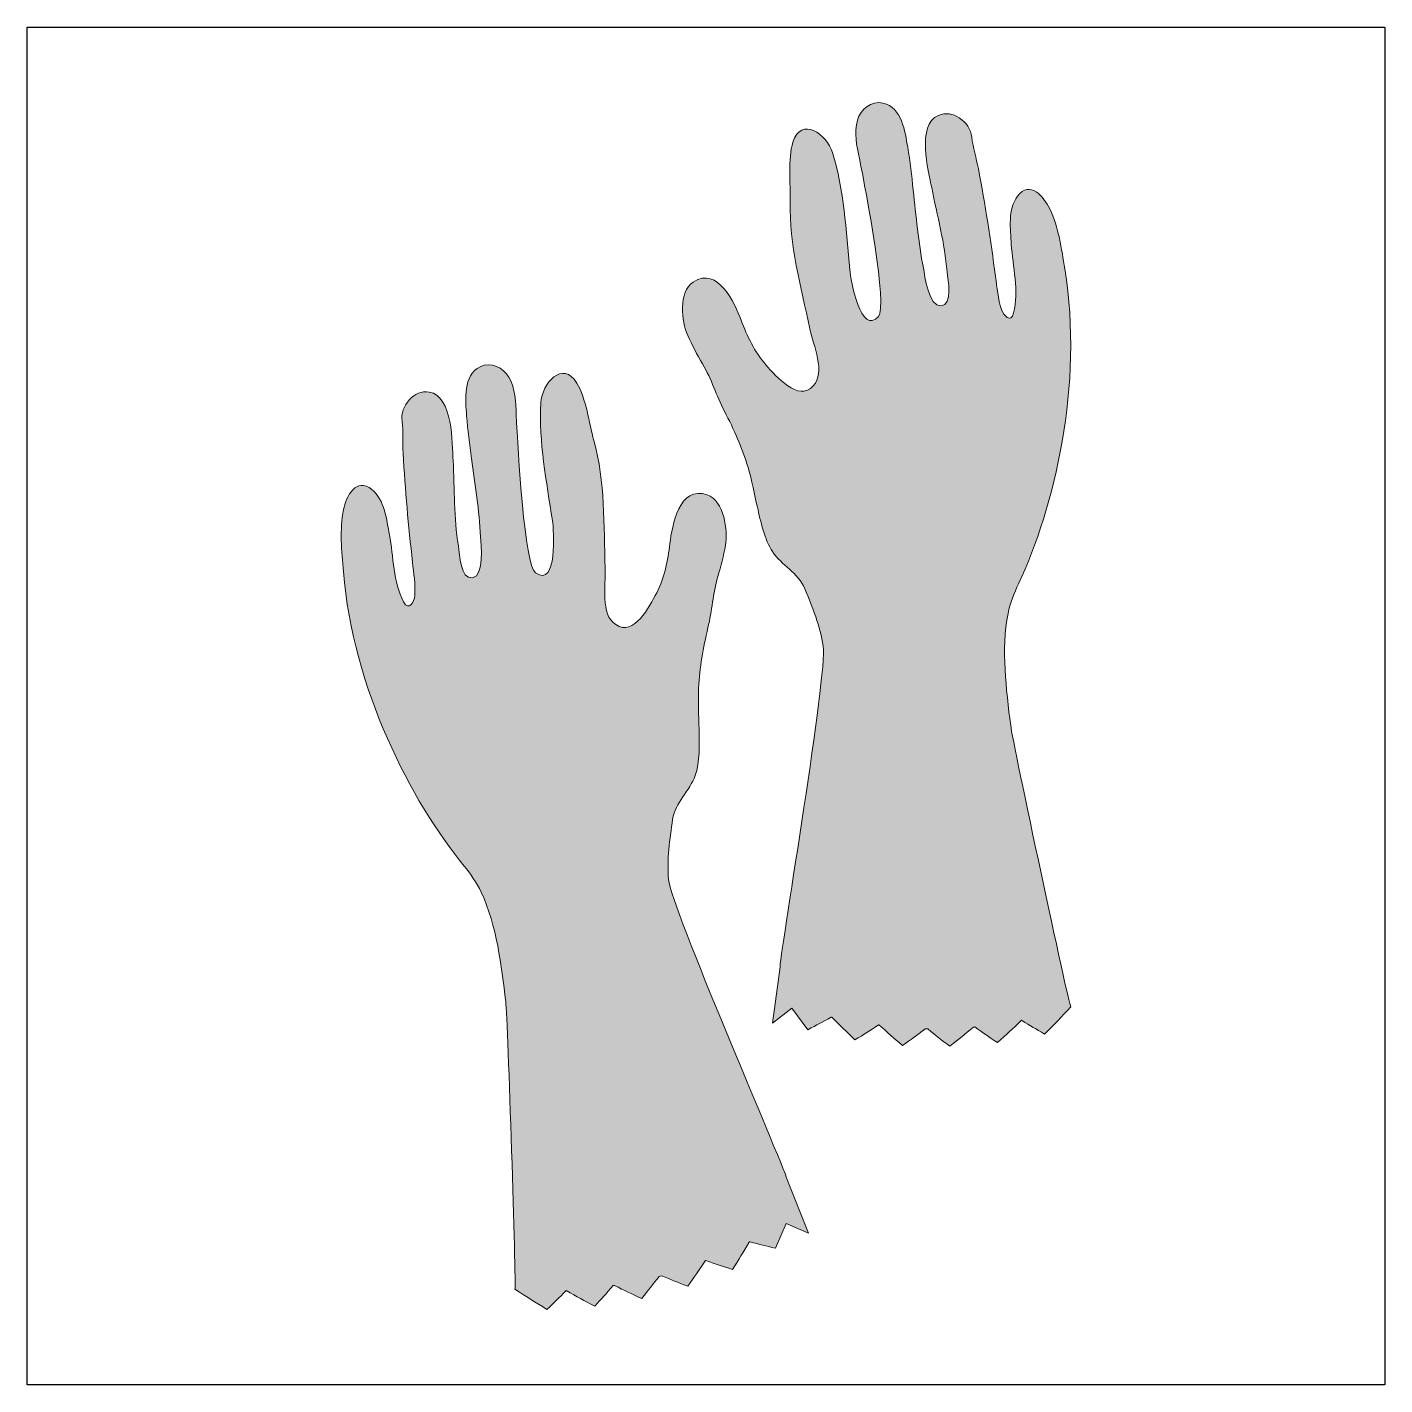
# Model space of a CAD drawing. Header units: inches. Extents: x 0 to 114, y 0 to 114.
import ezdxf

# ---------------------------------------------------------------- set-up
doc = ezdxf.new("R2010")
doc.units = ezdxf.units.IN
doc.header["$MEASUREMENT"] = 0
doc.layers.add('Image Background', color=7, linetype='Continuous')
doc.layers.add('Layer 1', color=7, linetype='Continuous')
picture_1 = doc.add_image_def('image1.png', size_in_pixel=(1350, 1350))

msp = doc.modelspace()

# ---------------------------------------------------------------- hatches: boundary and pattern name
at = {"layer": 'Layer 1', "true_color": 0x75d8cf}
h = msp.add_hatch(color=133, dxfattribs=at)
h.dxf.hatch_style = 2
edge = h.paths.add_edge_path()
edge.add_spline(control_points=[(82.8, 55.5), (82.42, 58.61), (81.99, 61.85), (82.58, 64.95), (82.75, 65.81), (83.11, 66.69), (83.46, 67.44), (86.47, 73.8), (88.95, 84.17), (87.36, 93.95), (87.08, 95.66), (86.84, 97.43), (86.09, 99), (85.59, 100.05), (84.41, 101.45), (83.37, 100.06), (82.55, 98.98), (82.78, 97.28), (82.85, 96.02), (82.97, 94.16), (83.51, 92.07), (83.05, 90.24), (82.83, 89.33), (82.18, 90.04), (82.02, 90.53), (81.72, 91.43), (81.65, 92.39), (81.52, 93.32), (81.12, 96.36), (80.66, 99.38), (80.08, 102.4), (79.91, 103.28), (79.63, 104.16), (79.52, 105.03), (79.44, 105.74), (79.08, 106.25), (78.47, 106.67), (77.95, 107.01), (77.31, 107.13), (76.71, 106.87), (74.85, 106.07), (75.87, 102.23), (76.15, 100.79), (76.6, 98.43), (77.27, 96.11), (77.44, 93.71), (77.5, 92.99), (77.97, 90.93), (76.94, 90.83), (75.89, 90.73), (75.57, 93.39), (75.45, 94.02), (75.04, 96.19), (74.83, 98.39), (74.59, 100.59), (74.46, 101.79), (74.34, 103), (74.13, 104.19), (73.91, 105.5), (73.64, 107.56), (72.05, 107.91), (71.08, 108.13), (70.15, 107.39), (69.9, 106.48), (69.61, 105.39), (69.83, 104.33), (70.06, 103.24), (70.69, 100.22), (72.42, 90.79), (71.68, 89.95), (70.18, 88.25), (69.33, 93.03), (69.25, 93.88), (68.93, 97.19), (68.79, 100.58), (67.8, 103.75), (67.33, 105.29), (65.15, 106.83), (64.47, 104.62), (64.02, 103.16), (64.28, 101.14), (64.24, 99.6), (64.15, 95.96), (65.14, 92.51), (65.89, 88.91), (66.19, 87.51), (67.25, 85.27), (66.18, 84.09), (64.93, 82.72), (63.07, 84.88), (62.19, 85.88), (61.23, 86.97), (60.62, 88.29), (60.11, 89.63), (59.56, 91.04), (58.18, 94.22), (56.07, 92.84), (54.81, 92.02), (55.09, 89.51), (55.61, 88.35), (55.97, 87.53), (56.41, 86.73), (56.86, 85.96), (57.64, 84.62), (58, 83.32), (58.71, 81.96), (59.5, 80.44), (60.2, 78.87), (60.69, 77.23), (61.01, 76.14), (61.23, 74.98), (61.48, 73.88), (61.73, 72.73), (62.1, 71.12), (62.74, 70.15), (63.51, 68.98), (64.92, 68.38), (65.47, 67.02), (66.11, 65.46), (66.75, 63.87), (67.02, 62.19), (67.38, 59.9), (63.54, 37.27), (63.38, 35.19), (63.38, 35.19), (63.38, 35.19), (63.38, 35.19), (63.38, 35.19), (62.75, 30.46), (62.75, 30.46), (62.75, 30.46), (64.38, 31.71), (64.38, 31.71), (64.38, 31.71), (65.73, 29.9), (65.73, 29.9), (66.52, 30.3), (66.92, 30.52), (67.69, 30.95), (67.72, 30.94), (67.74, 30.94), (67.77, 30.93), (68.52, 30.17), (68.92, 29.78), (69.69, 29.04), (70.49, 29.52), (70.89, 29.78), (71.68, 30.3), (71.7, 30.3), (71.72, 30.29), (71.73, 30.29), (72.51, 29.59), (72.91, 29.24), (73.69, 28.57), (74.46, 29.11), (74.87, 29.41), (75.61, 29.97), (75.68, 29.96), (75.75, 29.96), (75.82, 29.96), (76.54, 29.38), (76.94, 29.07), (77.69, 28.5), (78.48, 29.13), (78.89, 29.47), (79.66, 30.12), (79.7, 30.12), (79.73, 30.13), (79.77, 30.13), (80.52, 29.6), (80.92, 29.33), (81.69, 28.82), (82.5, 29.54), (82.9, 29.92), (83.71, 30.69), (84.49, 30.2), (84.88, 29.97), (85.66, 29.53), (86.54, 30.42), (86.98, 30.88), (87.86, 31.83), (87.69, 32.03), (82.97, 54.11), (82.8, 55.5)], knot_values=[0, 0, 0, 0, 1, 1, 1, 2, 2, 2, 3, 3, 3, 4, 4, 4, 5, 5, 5, 6, 6, 6, 7, 7, 7, 8, 8, 8, 9, 9, 9, 10, 10, 10, 11, 11, 11, 12, 12, 12, 13, 13, 13, 14, 14, 14, 15, 15, 15, 16, 16, 16, 17, 17, 17, 18, 18, 18, 19, 19, 19, 20, 20, 20, 21, 21, 21, 22, 22, 22, 23, 23, 23, 24, 24, 24, 25, 25, 25, 26, 26, 26, 27, 27, 27, 28, 28, 28, 29, 29, 29, 30, 30, 30, 31, 31, 31, 32, 32, 32, 33, 33, 33, 34, 34, 34, 35, 35, 35, 36, 36, 36, 37, 37, 37, 38, 38, 38, 39, 39, 39, 40, 40, 40, 41, 41, 41, 42, 42, 42, 43, 43, 43, 44, 44, 44, 45, 45, 45, 46, 46, 46, 47, 47, 47, 48, 48, 48, 49, 49, 49, 50, 50, 50, 51, 51, 51, 52, 52, 52, 53, 53, 53, 54, 54, 54, 55, 55, 55, 56, 56, 56, 57, 57, 57, 58, 58, 58, 59, 59, 59, 60, 60, 60, 61, 61, 61, 61], degree=3, periodic=1)
h = msp.add_hatch(color=133, dxfattribs=at)
h.dxf.hatch_style = 2
edge = h.paths.add_edge_path()
edge.add_spline(control_points=[(40.29, 32.25), (39.91, 35.36), (39.55, 38.61), (38.23, 41.48), (37.86, 42.27), (37.3, 43.04), (36.78, 43.68), (32.32, 49.13), (27.43, 58.6), (26.62, 68.47), (26.48, 70.2), (26.29, 71.98), (26.64, 73.68), (26.88, 74.82), (27.68, 76.46), (29.03, 75.37), (30.08, 74.51), (30.27, 72.81), (30.5, 71.56), (30.84, 69.74), (30.81, 67.58), (31.69, 65.91), (32.13, 65.08), (32.59, 65.92), (32.63, 66.44), (32.7, 67.38), (32.54, 68.34), (32.44, 69.27), (32.1, 72.31), (31.82, 75.35), (31.65, 78.43), (31.61, 79.32), (31.67, 80.24), (31.56, 81.11), (31.48, 81.82), (31.7, 82.4), (32.2, 82.95), (32.61, 83.42), (33.21, 83.68), (33.85, 83.58), (35.85, 83.24), (35.78, 79.27), (35.86, 77.81), (35.99, 75.41), (35.9, 73), (36.31, 70.63), (36.43, 69.91), (36.46, 67.8), (37.49, 67.95), (38.53, 68.11), (38.2, 70.76), (38.17, 71.4), (38.05, 73.61), (37.71, 75.8), (37.42, 77.98), (37.26, 79.18), (37.08, 80.39), (37, 81.59), (36.91, 82.92), (36.66, 84.99), (38.13, 85.71), (39.02, 86.15), (40.1, 85.65), (40.56, 84.83), (41.1, 83.84), (41.14, 82.76), (41.18, 81.65), (41.3, 78.57), (41.88, 69), (42.8, 68.36), (44.66, 67.07), (44.34, 71.92), (44.22, 72.76), (43.73, 76.05), (43.05, 79.37), (43.25, 82.69), (43.34, 84.29), (45.08, 86.32), (46.28, 84.33), (47.06, 83.03), (47.3, 81), (47.71, 79.51), (48.67, 76), (48.53, 72.42), (48.67, 68.74), (48.72, 67.31), (48.23, 64.88), (49.55, 64), (51.1, 62.97), (52.38, 65.51), (53, 66.69), (53.67, 67.98), (53.94, 69.4), (54.11, 70.83), (54.3, 72.33), (54.88, 75.75), (57.26, 74.92), (58.68, 74.43), (59.01, 71.92), (58.79, 70.67), (58.64, 69.79), (58.4, 68.91), (58.15, 68.05), (57.71, 66.56), (57.67, 65.21), (57.31, 63.72), (56.92, 62.06), (56.61, 60.37), (56.53, 58.66), (56.48, 57.52), (56.54, 56.34), (56.57, 55.21), (56.6, 54.04), (56.63, 52.38), (56.25, 51.29), (55.77, 49.97), (54.55, 49.05), (54.34, 47.6), (54.1, 45.92), (53.85, 44.23), (54, 42.54), (54.2, 40.22), (63.37, 19.18), (64.02, 17.2), (64.02, 17.2), (64.02, 17.2), (64.02, 17.2), (64.02, 17.2), (65.77, 12.76), (65.77, 12.76), (65.77, 12.76), (63.89, 13.58), (63.89, 13.58), (63.89, 13.58), (63.01, 11.5), (63.01, 11.5), (62.15, 11.7), (61.71, 11.81), (60.86, 12.05), (60.83, 12.04), (60.81, 12.03), (60.78, 12.01), (60.24, 11.09), (59.95, 10.62), (59.38, 9.71), (58.49, 9.99), (58.03, 10.14), (57.14, 10.46), (57.12, 10.45), (57.11, 10.45), (57.09, 10.44), (56.51, 9.57), (56.21, 9.14), (55.61, 8.3), (54.73, 8.64), (54.26, 8.83), (53.41, 9.19), (53.34, 9.17), (53.27, 9.15), (53.2, 9.13), (52.65, 8.4), (52.33, 8), (51.74, 7.27), (50.82, 7.69), (50.34, 7.92), (49.44, 8.37), (49.4, 8.36), (49.36, 8.36), (49.33, 8.35), (48.72, 7.66), (48.4, 7.29), (47.78, 6.61), (46.82, 7.12), (46.34, 7.39), (45.38, 7.94), (44.73, 7.29), (44.41, 6.97), (43.76, 6.35), (42.68, 7.01), (42.15, 7.35), (41.07, 8.05), (41.18, 8.29), (40.46, 30.85), (40.29, 32.25)], knot_values=[0, 0, 0, 0, 1, 1, 1, 2, 2, 2, 3, 3, 3, 4, 4, 4, 5, 5, 5, 6, 6, 6, 7, 7, 7, 8, 8, 8, 9, 9, 9, 10, 10, 10, 11, 11, 11, 12, 12, 12, 13, 13, 13, 14, 14, 14, 15, 15, 15, 16, 16, 16, 17, 17, 17, 18, 18, 18, 19, 19, 19, 20, 20, 20, 21, 21, 21, 22, 22, 22, 23, 23, 23, 24, 24, 24, 25, 25, 25, 26, 26, 26, 27, 27, 27, 28, 28, 28, 29, 29, 29, 30, 30, 30, 31, 31, 31, 32, 32, 32, 33, 33, 33, 34, 34, 34, 35, 35, 35, 36, 36, 36, 37, 37, 37, 38, 38, 38, 39, 39, 39, 40, 40, 40, 41, 41, 41, 42, 42, 42, 43, 43, 43, 44, 44, 44, 45, 45, 45, 46, 46, 46, 47, 47, 47, 48, 48, 48, 49, 49, 49, 50, 50, 50, 51, 51, 51, 52, 52, 52, 53, 53, 53, 54, 54, 54, 55, 55, 55, 56, 56, 56, 57, 57, 57, 58, 58, 58, 59, 59, 59, 60, 60, 60, 61, 61, 61, 61], degree=3, periodic=1)

# ---------------------------------------------------------------- linework, layer by layer
at = {"layer": 'Layer 1', "lineweight": 0}
for points in [[(82.8, 55.5), (82.42, 58.61), (81.99, 61.85), (82.58, 64.95), (82.75, 65.81), (83.11, 66.69), (83.46, 67.44), (86.47, 73.8), (88.95, 84.17), (87.36, 93.95), (87.08, 95.66), (86.84, 97.43), (86.09, 99), (85.59, 100.05), (84.41, 101.45), (83.37, 100.06), (82.55, 98.98), (82.78, 97.28), (82.85, 96.02), (82.97, 94.16), (83.51, 92.07), (83.05, 90.24), (82.83, 89.33), (82.18, 90.04), (82.02, 90.53), (81.72, 91.43), (81.65, 92.39), (81.52, 93.32), (81.12, 96.36), (80.66, 99.38), (80.08, 102.4), (79.91, 103.28), (79.63, 104.16), (79.52, 105.03), (79.44, 105.74), (79.08, 106.25), (78.47, 106.67), (77.95, 107.01), (77.31, 107.13), (76.71, 106.87), (74.85, 106.07), (75.87, 102.23), (76.15, 100.79), (76.6, 98.43), (77.27, 96.11), (77.44, 93.71), (77.5, 92.99), (77.97, 90.93), (76.94, 90.83), (75.89, 90.73), (75.57, 93.39), (75.45, 94.02), (75.04, 96.19), (74.83, 98.39), (74.59, 100.59), (74.46, 101.79), (74.34, 103), (74.13, 104.19), (73.91, 105.5), (73.64, 107.56), (72.05, 107.91), (71.08, 108.13), (70.15, 107.39), (69.9, 106.48), (69.61, 105.39), (69.83, 104.33), (70.06, 103.24), (70.69, 100.22), (72.42, 90.79), (71.68, 89.95), (70.18, 88.25), (69.33, 93.03), (69.25, 93.88), (68.93, 97.19), (68.79, 100.58), (67.8, 103.75), (67.33, 105.29), (65.15, 106.83), (64.47, 104.62), (64.02, 103.16), (64.28, 101.14), (64.24, 99.6), (64.15, 95.96), (65.14, 92.51), (65.89, 88.91), (66.19, 87.51), (67.25, 85.27), (66.18, 84.09), (64.93, 82.72), (63.07, 84.88), (62.19, 85.88), (61.23, 86.97), (60.62, 88.29), (60.11, 89.63), (59.56, 91.04), (58.18, 94.22), (56.07, 92.84), (54.81, 92.02), (55.09, 89.51), (55.61, 88.35), (55.97, 87.53), (56.41, 86.73), (56.86, 85.96), (57.64, 84.62), (58, 83.32), (58.71, 81.96), (59.5, 80.44), (60.2, 78.87), (60.69, 77.23), (61.01, 76.14), (61.23, 74.98), (61.48, 73.88), (61.73, 72.73), (62.1, 71.12), (62.74, 70.15), (63.51, 68.98), (64.92, 68.38), (65.47, 67.02), (66.11, 65.46), (66.75, 63.87), (67.02, 62.19), (67.38, 59.9), (63.54, 37.27), (63.38, 35.19), (63.38, 35.19), (63.38, 35.19), (63.38, 35.19), (63.38, 35.19), (62.75, 30.46), (62.75, 30.46), (62.75, 30.46), (64.38, 31.71), (64.38, 31.71), (64.38, 31.71), (65.73, 29.9), (65.73, 29.9), (66.52, 30.3), (66.92, 30.52), (67.69, 30.95), (67.72, 30.94), (67.74, 30.94), (67.77, 30.93), (68.52, 30.17), (68.92, 29.78), (69.69, 29.04), (70.49, 29.52), (70.89, 29.78), (71.68, 30.3), (71.7, 30.3), (71.72, 30.29), (71.73, 30.29), (72.51, 29.59), (72.91, 29.24), (73.69, 28.57), (74.46, 29.11), (74.87, 29.41), (75.61, 29.97), (75.68, 29.96), (75.75, 29.96), (75.82, 29.96), (76.54, 29.38), (76.94, 29.07), (77.69, 28.5), (78.48, 29.13), (78.89, 29.47), (79.66, 30.12), (79.7, 30.12), (79.73, 30.13), (79.77, 30.13), (80.52, 29.6), (80.92, 29.33), (81.69, 28.82), (82.5, 29.54), (82.9, 29.92), (83.71, 30.69), (84.49, 30.2), (84.88, 29.97), (85.66, 29.53), (86.54, 30.42), (86.98, 30.88), (87.86, 31.83), (87.69, 32.03), (82.97, 54.11), (82.8, 55.5)], [(40.29, 32.25), (39.91, 35.36), (39.55, 38.61), (38.23, 41.48), (37.86, 42.27), (37.3, 43.04), (36.78, 43.68), (32.32, 49.13), (27.43, 58.6), (26.62, 68.47), (26.48, 70.2), (26.29, 71.98), (26.64, 73.68), (26.88, 74.82), (27.68, 76.46), (29.03, 75.37), (30.08, 74.51), (30.27, 72.81), (30.5, 71.56), (30.84, 69.74), (30.81, 67.58), (31.69, 65.91), (32.13, 65.08), (32.59, 65.92), (32.63, 66.44), (32.7, 67.38), (32.54, 68.34), (32.44, 69.27), (32.1, 72.31), (31.82, 75.35), (31.65, 78.43), (31.61, 79.32), (31.67, 80.24), (31.56, 81.11), (31.48, 81.82), (31.7, 82.4), (32.2, 82.95), (32.61, 83.42), (33.21, 83.68), (33.85, 83.58), (35.85, 83.24), (35.78, 79.27), (35.86, 77.81), (35.99, 75.41), (35.9, 73), (36.31, 70.63), (36.43, 69.91), (36.46, 67.8), (37.49, 67.95), (38.53, 68.11), (38.2, 70.76), (38.17, 71.4), (38.05, 73.61), (37.71, 75.8), (37.42, 77.98), (37.26, 79.18), (37.08, 80.39), (37, 81.59), (36.91, 82.92), (36.66, 84.99), (38.13, 85.71), (39.02, 86.15), (40.1, 85.65), (40.56, 84.83), (41.1, 83.84), (41.14, 82.76), (41.18, 81.65), (41.3, 78.57), (41.88, 69), (42.8, 68.36), (44.66, 67.07), (44.34, 71.92), (44.22, 72.76), (43.73, 76.05), (43.05, 79.37), (43.25, 82.69), (43.34, 84.29), (45.08, 86.32), (46.28, 84.33), (47.06, 83.03), (47.3, 81), (47.71, 79.51), (48.67, 76), (48.53, 72.42), (48.67, 68.74), (48.72, 67.31), (48.23, 64.88), (49.55, 64), (51.1, 62.97), (52.38, 65.51), (53, 66.69), (53.67, 67.98), (53.94, 69.4), (54.11, 70.83), (54.3, 72.33), (54.88, 75.75), (57.26, 74.92), (58.68, 74.43), (59.01, 71.92), (58.79, 70.67), (58.64, 69.79), (58.4, 68.91), (58.15, 68.05), (57.71, 66.56), (57.67, 65.21), (57.31, 63.72), (56.92, 62.06), (56.61, 60.37), (56.53, 58.66), (56.48, 57.52), (56.54, 56.34), (56.57, 55.21), (56.6, 54.04), (56.63, 52.38), (56.25, 51.29), (55.77, 49.97), (54.55, 49.05), (54.34, 47.6), (54.1, 45.92), (53.85, 44.23), (54, 42.54), (54.2, 40.22), (63.37, 19.18), (64.02, 17.2), (64.02, 17.2), (64.02, 17.2), (64.02, 17.2), (64.02, 17.2), (65.77, 12.76), (65.77, 12.76), (65.77, 12.76), (63.89, 13.58), (63.89, 13.58), (63.89, 13.58), (63.01, 11.5), (63.01, 11.5), (62.15, 11.7), (61.71, 11.81), (60.86, 12.05), (60.83, 12.04), (60.81, 12.03), (60.78, 12.01), (60.24, 11.09), (59.95, 10.62), (59.38, 9.71), (58.49, 9.99), (58.03, 10.14), (57.14, 10.46), (57.12, 10.45), (57.11, 10.45), (57.09, 10.44), (56.51, 9.57), (56.21, 9.14), (55.61, 8.3), (54.73, 8.64), (54.26, 8.83), (53.41, 9.19), (53.34, 9.17), (53.27, 9.15), (53.2, 9.13), (52.65, 8.4), (52.33, 8), (51.74, 7.27), (50.82, 7.69), (50.34, 7.92), (49.44, 8.37), (49.4, 8.36), (49.36, 8.36), (49.33, 8.35), (48.72, 7.66), (48.4, 7.29), (47.78, 6.61), (46.82, 7.12), (46.34, 7.39), (45.38, 7.94), (44.73, 7.29), (44.41, 6.97), (43.76, 6.35), (42.68, 7.01), (42.15, 7.35), (41.07, 8.05), (41.18, 8.29), (40.46, 30.85), (40.29, 32.25)]]:
    msp.add_open_spline(points, degree=3, knots=[0, 0, 0, 0, 1, 1, 1, 2, 2, 2, 3, 3, 3, 4, 4, 4, 5, 5, 5, 6, 6, 6, 7, 7, 7, 8, 8, 8, 9, 9, 9, 10, 10, 10, 11, 11, 11, 12, 12, 12, 13, 13, 13, 14, 14, 14, 15, 15, 15, 16, 16, 16, 17, 17, 17, 18, 18, 18, 19, 19, 19, 20, 20, 20, 21, 21, 21, 22, 22, 22, 23, 23, 23, 24, 24, 24, 25, 25, 25, 26, 26, 26, 27, 27, 27, 28, 28, 28, 29, 29, 29, 30, 30, 30, 31, 31, 31, 32, 32, 32, 33, 33, 33, 34, 34, 34, 35, 35, 35, 36, 36, 36, 37, 37, 37, 38, 38, 38, 39, 39, 39, 40, 40, 40, 41, 41, 41, 42, 42, 42, 43, 43, 43, 44, 44, 44, 45, 45, 45, 46, 46, 46, 47, 47, 47, 48, 48, 48, 49, 49, 49, 50, 50, 50, 51, 51, 51, 52, 52, 52, 53, 53, 53, 54, 54, 54, 55, 55, 55, 56, 56, 56, 57, 57, 57, 58, 58, 58, 59, 59, 59, 60, 60, 60, 61, 61, 61, 61], dxfattribs=at)

# ---------------------------------------------------------------- pictures from other files: only their frames are drawn
at = {"layer": 'Image Background'}
image = msp.add_image(picture_1, insert=(0, 0), size_in_units=(114.3, 114.3), dxfattribs=at)

doc.saveas('drawing.dxf')
